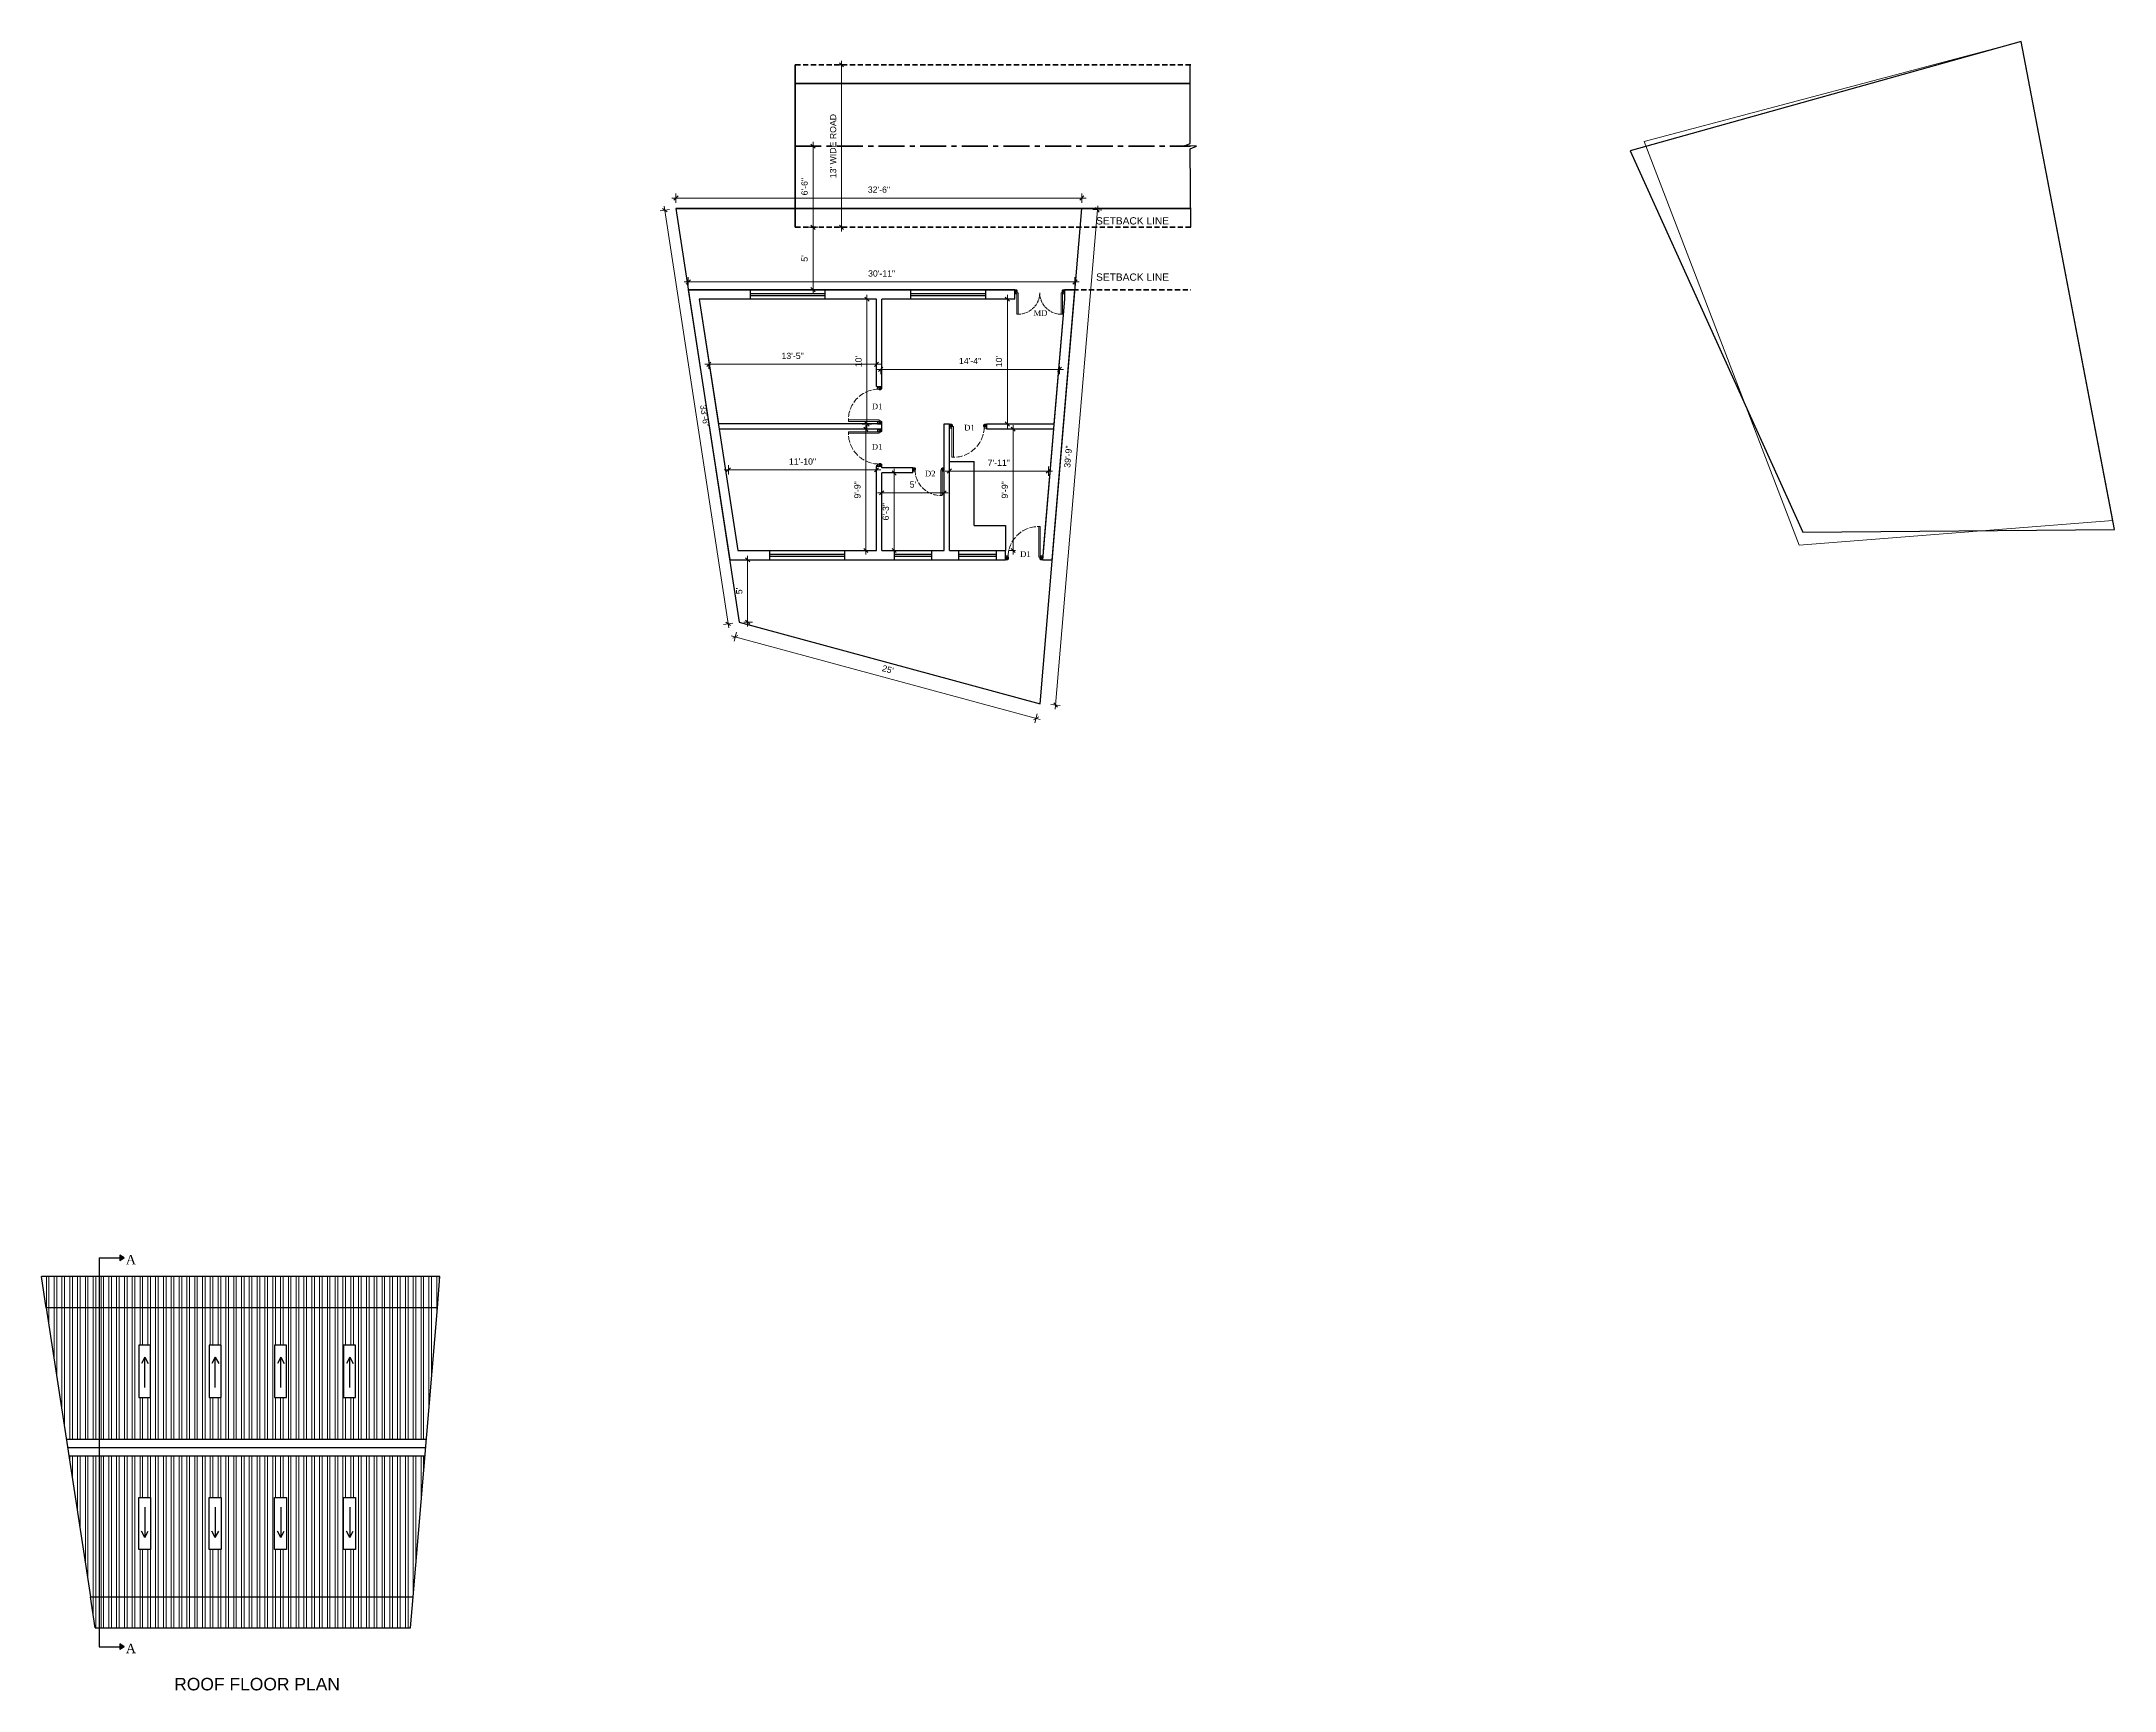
# Model space of a CAD drawing. Header units: inches. Extents: x 40927 to 78083, y -14649 to -3084.
# Drawn here: x 59215 to 61207, y -14334 to -12749 of the extents above; entities that cross this region are included whole.
import ezdxf

# ---------------------------------------------------------------- set-up
doc = ezdxf.new("R2010")
doc.units = ezdxf.units.IN
doc.header["$MEASUREMENT"] = 0
for name, pattern in [('ACAD_ISO02W100', [15, 12, -3]), ('CENTER', [2, 1.25, -0.25, 0.25, -0.25]), ('CONTINUA', [0]), ('DASHED2', [0.375, 0.25, -0.125])]:
    doc.linetypes.add(name, pattern=pattern)
for name, color, linetype, lineweight in [('A_Title Text', 105, 'Continuous', 60), ('Dim - internal', 4, 'Continuous', 9), ('DIM_LINE', 165, 'Continuous', 15), ('Door-window', 150, 'Continuous', 9), ('ELE1', 3, 'Continuous', 9), ('ELEVATION', 6, 'Continuous', 30), ('hatch', 30, 'Continuous', 5), ('WALL', 240, 'Continuous', 30)]:
    doc.layers.add(name, color=color, linetype=linetype, lineweight=lineweight)
doc.layers.add('PDF_Boundary', color=7, linetype='Continuous')
doc.layers.add('PDF_Text', color=7, linetype='Continuous')
doc.styles.add('Arial', font='arial.ttf')
doc.styles.add('PDF Arial', font='arial.ttf')
doc.styles.get("Standard").update_dxf_attribs({"font": 'times.ttf'})
doc.dimstyles.new('Sudeep', dxfattribs={"dimtxt": 6, "dimasz": 4, "dimexe": 4.5, "dimexo": 4.5, "dimgap": 5, "dimtad": 1, "dimdec": 0, "dimlunit": 4, "dimtxsty": 'Arial', "dimblk": 'OBLIQUE', "dimcen": 250, "dimdle": 4, "dimclrd": 86, "dimclre": 5, "dimclrt": 1, "dimadec": 0, "dimazin": 0, "dimtfac": 1, "dimtdec": 0, "dimtix": 1, "dimtmove": 1, "dimatfit": 3, "dimldrblk": 'OBLIQUE', "dimfxl": 4.5, "dimfxlon": 1, "dimfrac": 2, "dimlwd": 15, "dimlwe": 13, "dimarcsym": 0})

# ---------------------------------------------------------------- blocks, each defined once
blk = doc.blocks.new('_Oblique')
at = {"color": 0, "linetype": 'ByBlock', "lineweight": -2}
blk.add_line((-0.5, -0.5), (0.5, 0.5), dxfattribs=at)
blk = doc.blocks.new('*D966')
at = {"layer": 'A_Title Text', "color": 5, "lineweight": 13, "transparency": 16777216}
for p, q in [((60011.9, -13121.8), (60002.9, -13121.8)), ((60011.9, -13238.3), (60002.9, -13238.3))]:
    blk.add_line(p, q, dxfattribs=at)
at = {"layer": 'A_Title Text', "color": 86, "lineweight": 15, "transparency": 16777216}
blk.add_line((60007.4, -13242.3), (60007.4, -13117.8), dxfattribs=at)
at = {"layer": 'Defpoints', "color": 0, "transparency": 16777216}
for p in [(60007.4, -13121.8), (60017.6, -13121.8), (60017.6, -13238.3)]:
    blk.add_point(p, dxfattribs=at)
at = {"layer": 'A_Title Text', "color": 86, "lineweight": 15, "transparency": 16777216, "xscale": 4, "yscale": 4, "zscale": 4}
for p, rotation in [((60007.4, -13121.8), 90), ((60007.4, -13238.3), 270)]:
    blk.add_blockref('_Oblique', p, dxfattribs=dict(at, rotation=rotation))
at = {"layer": 'A_Title Text', "color": 1, "transparency": 16777216, "insert": (59999.3, -13180.1), "char_height": 6, "attachment_point": 5, "rotation": 90, "style": 'Arial'}
blk.add_mtext('9\'-9"', dxfattribs=at)
blk = doc.blocks.new('*D967')
at = {"layer": 'A_Title Text', "color": 86, "lineweight": 15, "transparency": 16777216}
blk.add_line((59956.6, -12923.8), (59956.6, -12991.8), dxfattribs=at)
at = {"layer": 'A_Title Text', "color": 5, "lineweight": 13, "transparency": 16777216}
for p, q in [((59952.1, -12927.8), (59961.1, -12927.8)), ((59952.1, -12987.8), (59961.1, -12987.8))]:
    blk.add_line(p, q, dxfattribs=at)
at = {"layer": 'Defpoints', "color": 0, "transparency": 16777216}
for p in [(59939.6, -12927.8), (59939.6, -12987.8), (59956.6, -12987.8)]:
    blk.add_point(p, dxfattribs=at)
at = {"layer": 'A_Title Text', "color": 86, "lineweight": 15, "transparency": 16777216, "xscale": 4, "yscale": 4, "zscale": 4}
for p, rotation in [((59956.6, -12927.8), 90), ((59956.6, -12987.8), 270)]:
    blk.add_blockref('_Oblique', p, dxfattribs=dict(at, rotation=rotation))
at = {"layer": 'A_Title Text', "color": 1, "transparency": 16777216, "insert": (59948.5, -12957.8), "char_height": 6, "attachment_point": 5, "rotation": 90, "style": 'Arial'}
blk.add_mtext("5'", dxfattribs=at)
blk = doc.blocks.new('*D968')
at = {"layer": 'A_Title Text', "color": 86, "lineweight": 15, "transparency": 16777216}
blk.add_line((59893.8, -13311.2), (59893.8, -13243.3), dxfattribs=at)
at = {"layer": 'A_Title Text', "color": 5, "lineweight": 13, "transparency": 16777216}
for p, q in [((59890.2, -13247.3), (59898.3, -13247.3)), ((59890.2, -13307.2), (59898.3, -13307.2))]:
    blk.add_line(p, q, dxfattribs=at)
at = {"layer": 'Defpoints', "color": 0, "transparency": 16777216}
for p in [(59885.7, -13247.3), (59893.8, -13247.3), (59885.7, -13307.2)]:
    blk.add_point(p, dxfattribs=at)
at = {"layer": 'A_Title Text', "color": 86, "lineweight": 15, "transparency": 16777216, "xscale": 4, "yscale": 4, "zscale": 4}
for p, rotation in [((59893.8, -13247.3), 90), ((59893.8, -13307.2), 270)]:
    blk.add_blockref('_Oblique', p, dxfattribs=dict(at, rotation=rotation))
at = {"layer": 'A_Title Text', "color": 1, "transparency": 16777216, "insert": (59885.8, -13277.2), "char_height": 6, "attachment_point": 5, "rotation": 90, "style": 'Arial'}
blk.add_mtext("5'", dxfattribs=at)
blk = doc.blocks.new('*D969')
at = {"layer": 'A_Title Text', "color": 86, "lineweight": 15, "transparency": 16777216}
blk.add_line((59871.3, -13160.9), (60021.6, -13160.9), dxfattribs=at)
at = {"layer": 'A_Title Text', "color": 5, "lineweight": 13, "transparency": 16777216}
for p, q in [((59875.3, -13165.4), (59875.3, -13156.4)), ((60017.6, -13165.4), (60017.6, -13156.4))]:
    blk.add_line(p, q, dxfattribs=at)
at = {"layer": 'Defpoints', "color": 0, "transparency": 16777216}
for p in [(60017.6, -13160.9), (59875.3, -13180.1), (60017.6, -13180.1)]:
    blk.add_point(p, dxfattribs=at)
at = {"layer": 'A_Title Text', "color": 86, "lineweight": 15, "transparency": 16777216, "xscale": 4, "yscale": 4, "zscale": 4, "rotation": 180}
blk.add_blockref('_Oblique', (59875.3, -13160.9), dxfattribs=at)
at = {"layer": 'A_Title Text', "color": 86, "lineweight": 15, "transparency": 16777216, "xscale": 4, "yscale": 4, "zscale": 4}
blk.add_blockref('_Oblique', (60017.6, -13160.9), dxfattribs=at)
at = {"layer": 'A_Title Text', "color": 1, "transparency": 16777216, "insert": (59946.5, -13152.9), "char_height": 6, "attachment_point": 5, "style": 'Arial'}
blk.add_mtext('11\'-10"', dxfattribs=at)
blk = doc.blocks.new('*D970')
at = {"layer": 'A_Title Text', "color": 86, "lineweight": 15, "transparency": 16777216}
blk.add_line((60186.7, -13162), (60083.6, -13162), dxfattribs=at)
at = {"layer": 'A_Title Text', "color": 5, "lineweight": 13, "transparency": 16777216}
for p, q in [((60087.6, -13166.5), (60087.6, -13157.5)), ((60182.7, -13166.5), (60182.7, -13157.5))]:
    blk.add_line(p, q, dxfattribs=at)
at = {"layer": 'Defpoints', "color": 0, "transparency": 16777216}
for p in [(60087.6, -13162), (60087.6, -13180.1), (60182.7, -13184.6)]:
    blk.add_point(p, dxfattribs=at)
at = {"layer": 'A_Title Text', "color": 86, "lineweight": 15, "transparency": 16777216, "xscale": 4, "yscale": 4, "zscale": 4, "rotation": 180}
blk.add_blockref('_Oblique', (60087.6, -13162), dxfattribs=at)
at = {"layer": 'A_Title Text', "color": 86, "lineweight": 15, "transparency": 16777216, "xscale": 4, "yscale": 4, "zscale": 4}
blk.add_blockref('_Oblique', (60182.7, -13162), dxfattribs=at)
at = {"layer": 'A_Title Text', "color": 1, "transparency": 16777216, "insert": (60135.1, -13154), "char_height": 6, "attachment_point": 5, "style": 'Arial'}
blk.add_mtext('7\'-11"', dxfattribs=at)
blk = doc.blocks.new('*D971')
at = {"layer": 'A_Title Text', "color": 5, "lineweight": 13, "transparency": 16777216}
for p, q in [((60151.3, -13121.8), (60144.4, -13121.8)), ((60151.3, -13238.3), (60144.4, -13238.3))]:
    blk.add_line(p, q, dxfattribs=at)
at = {"layer": 'A_Title Text', "color": 86, "lineweight": 15, "transparency": 16777216}
blk.add_line((60148.9, -13117.8), (60148.9, -13242.3), dxfattribs=at)
at = {"layer": 'Defpoints', "color": 0, "transparency": 16777216}
for p in [(60155.8, -13121.8), (60148.9, -13238.3), (60155.8, -13238.3)]:
    blk.add_point(p, dxfattribs=at)
at = {"layer": 'A_Title Text', "color": 86, "lineweight": 15, "transparency": 16777216, "xscale": 4, "yscale": 4, "zscale": 4}
for p, rotation in [((60148.9, -13121.8), 90), ((60148.9, -13238.3), 270)]:
    blk.add_blockref('_Oblique', p, dxfattribs=dict(at, rotation=rotation))
at = {"layer": 'A_Title Text', "color": 1, "transparency": 16777216, "insert": (60140.9, -13180.1), "char_height": 6, "attachment_point": 5, "rotation": 90, "style": 'Arial'}
blk.add_mtext('9\'-9"', dxfattribs=at)
blk = doc.blocks.new('*D972')
at = {"layer": 'A_Title Text', "color": 5, "lineweight": 13, "transparency": 16777216}
for p, q in [((60012.9, -12996.8), (60003.9, -12996.8)), ((60012.9, -13116.8), (60003.9, -13116.8))]:
    blk.add_line(p, q, dxfattribs=at)
at = {"layer": 'A_Title Text', "color": 86, "lineweight": 15, "transparency": 16777216}
blk.add_line((60008.4, -13120.8), (60008.4, -12992.8), dxfattribs=at)
at = {"layer": 'Defpoints', "color": 0, "transparency": 16777216}
for p in [(60008.4, -12996.8), (60017.6, -12996.8), (60017.6, -13116.8)]:
    blk.add_point(p, dxfattribs=at)
at = {"layer": 'A_Title Text', "color": 86, "lineweight": 15, "transparency": 16777216, "xscale": 4, "yscale": 4, "zscale": 4}
for p, rotation in [((60008.4, -12996.8), 90), ((60008.4, -13116.8), 270)]:
    blk.add_blockref('_Oblique', p, dxfattribs=dict(at, rotation=rotation))
at = {"layer": 'A_Title Text', "color": 1, "transparency": 16777216, "insert": (60000.3, -13056.8), "char_height": 6, "attachment_point": 5, "rotation": 90, "style": 'Arial'}
blk.add_mtext("10'", dxfattribs=at)
blk = doc.blocks.new('*D973')
at = {"layer": 'A_Title Text', "color": 86, "lineweight": 15, "transparency": 16777216}
blk.add_line((59852.5, -13059.4), (60021.6, -13059.4), dxfattribs=at)
at = {"layer": 'A_Title Text', "color": 5, "lineweight": 13, "transparency": 16777216}
for p, q in [((59856.5, -13059.4), (59856.5, -13063.9)), ((60017.6, -13059.4), (60017.6, -13063.9))]:
    blk.add_line(p, q, dxfattribs=at)
at = {"layer": 'Defpoints', "color": 0, "transparency": 16777216}
for p in [(59856.5, -13056.8), (60017.6, -13056.8), (60017.6, -13059.4)]:
    blk.add_point(p, dxfattribs=at)
at = {"layer": 'A_Title Text', "color": 86, "lineweight": 15, "transparency": 16777216, "xscale": 4, "yscale": 4, "zscale": 4, "rotation": 180}
blk.add_blockref('_Oblique', (59856.5, -13059.4), dxfattribs=at)
at = {"layer": 'A_Title Text', "color": 86, "lineweight": 15, "transparency": 16777216, "xscale": 4, "yscale": 4, "zscale": 4}
blk.add_blockref('_Oblique', (60017.6, -13059.4), dxfattribs=at)
at = {"layer": 'A_Title Text', "color": 1, "transparency": 16777216, "insert": (59937, -13051.4), "char_height": 6, "attachment_point": 5, "style": 'Arial'}
blk.add_mtext('13\'-5"', dxfattribs=at)
blk = doc.blocks.new('*D974')
at = {"layer": 'A_Title Text', "color": 86, "lineweight": 15, "transparency": 16777216}
blk.add_line((60212.3, -12980.3), (59832.8, -12980.3), dxfattribs=at)
at = {"layer": 'A_Title Text', "color": 5, "lineweight": 13, "transparency": 16777216}
for p, q in [((59836.8, -12983.3), (59836.8, -12975.8)), ((60208.3, -12983.3), (60208.3, -12975.8))]:
    blk.add_line(p, q, dxfattribs=at)
at = {"layer": 'Defpoints', "color": 0, "transparency": 16777216}
for p in [(59836.8, -12980.3), (59836.8, -12987.8), (60208.3, -12987.8)]:
    blk.add_point(p, dxfattribs=at)
at = {"layer": 'A_Title Text', "color": 86, "lineweight": 15, "transparency": 16777216, "xscale": 4, "yscale": 4, "zscale": 4, "rotation": 180}
blk.add_blockref('_Oblique', (59836.8, -12980.3), dxfattribs=at)
at = {"layer": 'A_Title Text', "color": 86, "lineweight": 15, "transparency": 16777216, "xscale": 4, "yscale": 4, "zscale": 4}
blk.add_blockref('_Oblique', (60208.3, -12980.3), dxfattribs=at)
at = {"layer": 'A_Title Text', "color": 1, "transparency": 16777216, "insert": (60022.5, -12972.2), "char_height": 6, "attachment_point": 5, "style": 'Arial'}
blk.add_mtext('30\'-11"', dxfattribs=at)
blk = doc.blocks.new('*D975')
at = {"layer": 'A_Title Text', "color": 86, "lineweight": 15, "transparency": 16777216}
blk.add_line((60017.6, -13064.3), (60197.4, -13064.3), dxfattribs=at)
at = {"layer": 'A_Title Text', "color": 5, "lineweight": 13, "transparency": 16777216}
for p, q in [((60021.6, -13063.9), (60021.6, -13068.8)), ((60193.4, -13061.3), (60193.4, -13068.8))]:
    blk.add_line(p, q, dxfattribs=at)
at = {"layer": 'Defpoints', "color": 0, "transparency": 16777216}
for p in [(60021.6, -13059.4), (60193.4, -13056.8), (60193.4, -13064.3)]:
    blk.add_point(p, dxfattribs=at)
at = {"layer": 'A_Title Text', "color": 86, "lineweight": 15, "transparency": 16777216, "xscale": 4, "yscale": 4, "zscale": 4, "rotation": 180}
blk.add_blockref('_Oblique', (60021.6, -13064.3), dxfattribs=at)
at = {"layer": 'A_Title Text', "color": 86, "lineweight": 15, "transparency": 16777216, "xscale": 4, "yscale": 4, "zscale": 4}
blk.add_blockref('_Oblique', (60193.4, -13064.3), dxfattribs=at)
at = {"layer": 'A_Title Text', "color": 1, "transparency": 16777216, "insert": (60107.5, -13056.3), "char_height": 6, "attachment_point": 5, "style": 'Arial'}
blk.add_mtext('14\'-4"', dxfattribs=at)
blk = doc.blocks.new('*D976')
at = {"layer": 'A_Title Text', "color": 5, "lineweight": 13, "transparency": 16777216}
for p, q in [((60138.8, -12996.8), (60147.8, -12996.8)), ((60138.8, -13116.8), (60147.8, -13116.8))]:
    blk.add_line(p, q, dxfattribs=at)
at = {"layer": 'A_Title Text', "color": 86, "lineweight": 15, "transparency": 16777216}
blk.add_line((60143.3, -13120.8), (60143.3, -12992.8), dxfattribs=at)
at = {"layer": 'Defpoints', "color": 0, "transparency": 16777216}
for p in [(60022.6, -12996.8), (60143.3, -12996.8), (60022.6, -13116.8)]:
    blk.add_point(p, dxfattribs=at)
at = {"layer": 'A_Title Text', "color": 86, "lineweight": 15, "transparency": 16777216, "xscale": 4, "yscale": 4, "zscale": 4}
for p, rotation in [((60143.3, -12996.8), 90), ((60143.3, -13116.8), 270)]:
    blk.add_blockref('_Oblique', p, dxfattribs=dict(at, rotation=rotation))
at = {"layer": 'A_Title Text', "color": 1, "transparency": 16777216, "insert": (60135.3, -13056.8), "char_height": 6, "attachment_point": 5, "rotation": 90, "style": 'Arial'}
blk.add_mtext("10'", dxfattribs=at)
blk = doc.blocks.new('*D977')
at = {"layer": 'A_Title Text', "color": 5, "lineweight": 13, "transparency": 16777216}
for p, q in [((60030.1, -13163.8), (60039.1, -13163.8)), ((60030.1, -13238.3), (60039.1, -13238.3))]:
    blk.add_line(p, q, dxfattribs=at)
at = {"layer": 'A_Title Text', "color": 86, "lineweight": 15, "transparency": 16777216}
blk.add_line((60034.6, -13242.3), (60034.6, -13159.8), dxfattribs=at)
at = {"layer": 'Defpoints', "color": 0, "transparency": 16777216}
for p in [(60022.6, -13163.8), (60034.6, -13163.8), (60022.6, -13238.3)]:
    blk.add_point(p, dxfattribs=at)
at = {"layer": 'A_Title Text', "color": 86, "lineweight": 15, "transparency": 16777216, "xscale": 4, "yscale": 4, "zscale": 4}
for p, rotation in [((60034.6, -13163.8), 90), ((60034.6, -13238.3), 270)]:
    blk.add_blockref('_Oblique', p, dxfattribs=dict(at, rotation=rotation))
at = {"layer": 'A_Title Text', "color": 1, "transparency": 16777216, "insert": (60026.5, -13201.1), "char_height": 6, "attachment_point": 5, "rotation": 90, "style": 'Arial'}
blk.add_mtext('6\'-3"', dxfattribs=at)
blk = doc.blocks.new('*D978')
at = {"layer": 'A_Title Text', "color": 86, "lineweight": 15, "transparency": 16777216}
blk.add_line((60086.6, -13183), (60018.6, -13183), dxfattribs=at)
at = {"layer": 'A_Title Text', "color": 5, "lineweight": 13, "transparency": 16777216}
for p, q in [((60022.6, -13178.5), (60022.6, -13187.5)), ((60082.6, -13178.5), (60082.6, -13187.5))]:
    blk.add_line(p, q, dxfattribs=at)
at = {"layer": 'Defpoints', "color": 0, "transparency": 16777216}
for p in [(60022.6, -13163.8), (60082.6, -13163.8), (60022.6, -13183)]:
    blk.add_point(p, dxfattribs=at)
at = {"layer": 'A_Title Text', "color": 86, "lineweight": 15, "transparency": 16777216, "xscale": 4, "yscale": 4, "zscale": 4, "rotation": 180}
blk.add_blockref('_Oblique', (60022.6, -13183), dxfattribs=at)
at = {"layer": 'A_Title Text', "color": 86, "lineweight": 15, "transparency": 16777216, "xscale": 4, "yscale": 4, "zscale": 4}
blk.add_blockref('_Oblique', (60082.6, -13183), dxfattribs=at)
at = {"layer": 'A_Title Text', "color": 1, "transparency": 16777216, "insert": (60052.6, -13175), "char_height": 6, "attachment_point": 5, "style": 'Arial'}
blk.add_mtext("5'", dxfattribs=at)
blk = doc.blocks.new('*D980')
at = {"layer": 'A_Title Text', "color": 86, "lineweight": 15, "transparency": 16777216}
blk.add_line((59956.6, -12845.8), (59956.6, -12931.8), dxfattribs=at)
at = {"layer": 'A_Title Text', "color": 5, "lineweight": 13, "transparency": 16777216}
for p, q in [((59961.1, -12849.8), (59952.1, -12849.8)), ((59961.1, -12927.8), (59952.1, -12927.8))]:
    blk.add_line(p, q, dxfattribs=at)
at = {"layer": 'Defpoints', "color": 0, "transparency": 16777216}
for p in [(60129.4, -12849.8), (59956.6, -12927.8), (60129.4, -12927.8)]:
    blk.add_point(p, dxfattribs=at)
at = {"layer": 'A_Title Text', "color": 86, "lineweight": 15, "transparency": 16777216, "xscale": 4, "yscale": 4, "zscale": 4}
for p, rotation in [((59956.6, -12849.8), 90), ((59956.6, -12927.8), 270)]:
    blk.add_blockref('_Oblique', p, dxfattribs=dict(at, rotation=rotation))
at = {"layer": 'A_Title Text', "color": 1, "transparency": 16777216, "insert": (59948.5, -12888.8), "char_height": 6, "attachment_point": 5, "rotation": 90, "style": 'Arial'}
blk.add_mtext('6\'-6"', dxfattribs=at)
blk = doc.blocks.new('*D981')
at = {"layer": 'A_Title Text', "color": 5, "lineweight": 13, "transparency": 16777216}
for p, q in [((59988.5, -12771.8), (59979.5, -12771.8)), ((59988.5, -12927.8), (59979.5, -12927.8))]:
    blk.add_line(p, q, dxfattribs=at)
at = {"layer": 'A_Title Text', "color": 86, "lineweight": 15, "transparency": 16777216}
blk.add_line((59984, -12931.8), (59984, -12767.8), dxfattribs=at)
at = {"layer": 'Defpoints', "color": 0, "transparency": 16777216}
for p in [(59984, -12771.8), (60129.5, -12771.8), (60129.5, -12927.8)]:
    blk.add_point(p, dxfattribs=at)
at = {"layer": 'A_Title Text', "color": 86, "lineweight": 15, "transparency": 16777216, "xscale": 4, "yscale": 4, "zscale": 4}
for p, rotation in [((59984, -12771.8), 90), ((59984, -12927.8), 270)]:
    blk.add_blockref('_Oblique', p, dxfattribs=dict(at, rotation=rotation))
at = {"layer": 'A_Title Text', "color": 1, "transparency": 16777216, "insert": (59975.9, -12849.8), "char_height": 6, "attachment_point": 5, "rotation": 90, "style": 'Arial'}
blk.add_mtext("13' WIDE ROAD", dxfattribs=at)
blk = doc.blocks.new("D 3'")
at = {"layer": 'Door-window', "linetype": 'Continuous', "ltscale": 0.25}
for p, q in [((3749.6, -16741), (3749.6, -16711.5)), ((3751.1, -16711.5), (3749.6, -16711.5)), ((3751.1, -16741), (3751.1, -16711.5)), ((3747.1, -16743.5), (3747.1, -16739.5)), ((3747.1, -16739.5), (3749.6, -16739.5)), ((3747.1, -16743.5), (3749.1, -16743.5)), ((3749.1, -16743.5), (3750.1, -16742.5)), ((3749.6, -16741), (3751.1, -16741)), ((3750.1, -16742.5), (3750.1, -16741)), ((3780.1, -16742.5), (3780.1, -16741)), ((3780.6, -16741), (3780.1, -16741)), ((3781.1, -16743.5), (3780.1, -16742.5)), ((3783.1, -16739.5), (3780.6, -16739.5)), ((3780.6, -16739.5), (3780.6, -16741)), ((3783.1, -16743.5), (3781.1, -16743.5)), ((3783.1, -16743.5), (3783.1, -16739.5))]:
    blk.add_line(p, q, dxfattribs=at)
at = {"layer": 'Door-window', "linetype": 'ACAD_ISO02W100', "ltscale": 0.5}
blk.add_arc((3751.1, -16741), 29.5, 0, 90, dxfattribs=at)
at = {"layer": 'hatch', "color": 8}
for p, q in [((3747.1, -16743.5), (3748.2, -16739.5)), ((3747.1, -16743.5), (3749.6, -16740.4)), ((3747.1, -16743.5), (3750.1, -16741.2)), ((3783.1, -16743.5), (3780.1, -16741.2)), ((3783.1, -16743.5), (3780.6, -16740.4)), ((3783.1, -16743.5), (3782.1, -16739.5))]:
    blk.add_line(p, q, dxfattribs=at)
for centre, radius, start, end in [((3747.4, -16743.6), 2.93, 20.9872, 95.0825), ((3747.4, -16743.6), 1.42, 5.1372, 101.4864), ((3782.9, -16743.6), 2.93, 84.9175, 159.0128), ((3782.9, -16743.6), 1.42, 78.5136, 174.8628)]:
    blk.add_arc(centre, radius, start, end, dxfattribs=at)
blk = doc.blocks.new('A$C6FA92B9D')
at = {"layer": 'Door-window', "linetype": 'Continuous', "ltscale": 0.25}
for p, q in [((20.8, 46), (0, 46)), ((0, 44.8), (0, 46)), ((20.8, 44.8), (0, 44.8)), ((19.6, 48), (19.6, 46)), ((23.6, 48), (19.6, 48)), ((23.6, 48), (19.6, 48)), ((19.6, 46), (20.8, 46)), ((20.8, 46), (20.8, 45.6)), ((20.8, 46), (20.8, 44.8)), ((22.8, 45.6), (20.8, 45.6)), ((23.6, 46.4), (22.8, 45.6)), ((23.6, 48), (23.6, 46.4)), ((20.8, 3.2), (0, 3.2)), ((0, 3.2), (0, 2)), ((20.8, 2), (0, 2)), ((19.6, 2), (20.8, 2)), ((19.6, 0), (19.6, 2)), ((23.6, 0), (19.6, 0)), ((23.6, 0), (19.6, 0)), ((20.8, 2), (20.8, 3.2)), ((20.8, 2), (20.8, 2.4)), ((22.8, 2.4), (20.8, 2.4)), ((23.6, 1.6), (22.8, 2.4)), ((23.6, 0), (23.6, 1.6))]:
    blk.add_line(p, q, dxfattribs=at)
at = {"layer": 'Door-window', "linetype": 'ACAD_ISO02W100', "ltscale": 0.25}
for centre, start, end in [((20.8, 44.8), 180, 270), ((20.8, 3.2), 90, 180)]:
    blk.add_arc(centre, 20.8, start, end, dxfattribs=at)
at = {"layer": 'hatch', "color": 8}
for p, q in [((23.6, 48), (19.6, 46.9)), ((23.6, 48), (20.8, 45.7)), ((23.6, 48), (21.8, 45.6)), ((23.6, 0), (19.6, 1.1)), ((23.6, 0), (20.8, 2.3)), ((23.6, 0), (21.8, 2.4))]:
    blk.add_line(p, q, dxfattribs=at)
for centre, radius, start, end in [((23.7, 47.8), 2.35, 174.9175, 249.0128), ((23.7, 47.8), 1.13, 168.5136, 264.8628), ((23.7, 0.2), 2.35, 110.9872, 185.0825), ((23.7, 0.2), 1.13, 95.1372, 191.4864)]:
    blk.add_arc(centre, radius, start, end, dxfattribs=at)
blk = doc.blocks.new('*D982')
at = {"layer": 'A_Title Text', "color": 86, "lineweight": 15, "transparency": 16777216}
blk.add_line((59878, -13320.2), (60174.8, -13400.6), dxfattribs=at)
at = {"layer": 'A_Title Text', "color": 5, "lineweight": 13, "transparency": 16777216}
for p, q in [((59883.1, -13316.9), (59880.7, -13325.6)), ((60172.1, -13395.3), (60169.8, -13403.9))]:
    blk.add_line(p, q, dxfattribs=at)
at = {"layer": 'Defpoints', "color": 0, "transparency": 16777216}
for p in [(59885.7, -13307.2), (60171, -13399.6), (60174.8, -13385.5)]:
    blk.add_point(p, dxfattribs=at)
at = {"layer": 'A_Title Text', "color": 86, "lineweight": 15, "transparency": 16777216, "xscale": 4, "yscale": 4, "zscale": 4}
for p, rotation in [((59881.9, -13321.3), 164.8399575509016), ((60171, -13399.6), 344.8399575509015)]:
    blk.add_blockref('_Oblique', p, dxfattribs=dict(at, rotation=rotation))
at = {"layer": 'A_Title Text', "color": 1, "transparency": 16777216, "insert": (60028.5, -13352.6), "char_height": 6, "attachment_point": 5, "rotation": 344.84, "style": 'Arial'}
blk.add_mtext("25'", dxfattribs=at)
blk = doc.blocks.new('*D983')
at = {"layer": 'A_Title Text', "color": 5, "lineweight": 13, "transparency": 16777216}
for p, q in [((59818.7, -12910.7), (59809.8, -12912.1)), ((59879.5, -13308.1), (59870.6, -13309.5))]:
    blk.add_line(p, q, dxfattribs=at)
at = {"layer": 'A_Title Text', "color": 86, "lineweight": 15, "transparency": 16777216}
blk.add_line((59813.7, -12907.5), (59875.7, -13312.7), dxfattribs=at)
at = {"layer": 'Defpoints', "color": 0, "transparency": 16777216}
for p in [(59824.9, -12909.8), (59875.1, -13308.8), (59885.7, -13307.2)]:
    blk.add_point(p, dxfattribs=at)
at = {"layer": 'A_Title Text', "color": 86, "lineweight": 15, "transparency": 16777216, "xscale": 4, "yscale": 4, "zscale": 4}
for p, rotation in [((59814.3, -12911.4), 98.70344886768218), ((59875.1, -13308.8), 278.7034488676821)]:
    blk.add_blockref('_Oblique', p, dxfattribs=dict(at, rotation=rotation))
at = {"layer": 'A_Title Text', "color": 1, "transparency": 16777216, "insert": (59852.6, -13108.9), "char_height": 6, "attachment_point": 5, "rotation": 278.7034, "style": 'Arial'}
blk.add_mtext('33\'-6"', dxfattribs=at)
blk = doc.blocks.new('*D984')
at = {"layer": 'A_Title Text', "color": 86, "lineweight": 15, "transparency": 16777216}
blk.add_line((60189.3, -13390.7), (60230.1, -12907.1), dxfattribs=at)
at = {"layer": 'A_Title Text', "color": 5, "lineweight": 13, "transparency": 16777216}
for p, q in [((60225.3, -12910.7), (60234.2, -12911.4)), ((60185.2, -13386.4), (60194.2, -13387.1))]:
    blk.add_line(p, q, dxfattribs=at)
at = {"layer": 'Defpoints', "color": 0, "transparency": 16777216}
for p in [(60214.9, -12909.8), (60229.7, -12911), (60174.8, -13385.5)]:
    blk.add_point(p, dxfattribs=at)
at = {"layer": 'A_Title Text', "color": 86, "lineweight": 15, "transparency": 16777216, "xscale": 4, "yscale": 4, "zscale": 4}
for p, rotation in [((60229.7, -12911), 85.18472226389899), ((60189.7, -13386.7), 265.184722263899)]:
    blk.add_blockref('_Oblique', p, dxfattribs=dict(at, rotation=rotation))
at = {"layer": 'A_Title Text', "color": 1, "transparency": 16777216, "insert": (60201.7, -13148.2), "char_height": 6, "attachment_point": 5, "rotation": 85.1847, "style": 'Arial'}
blk.add_mtext('39\'-9"', dxfattribs=at)
blk = doc.blocks.new('*D985')
at = {"layer": 'A_Title Text', "color": 86, "lineweight": 15, "transparency": 16777216}
blk.add_line((59820.9, -12899.7), (60218.9, -12899.7), dxfattribs=at)
at = {"layer": 'A_Title Text', "color": 5, "lineweight": 13, "transparency": 16777216}
for p, q in [((59824.9, -12904.2), (59824.9, -12895.2)), ((60214.9, -12904.2), (60214.9, -12895.2))]:
    blk.add_line(p, q, dxfattribs=at)
at = {"layer": 'Defpoints', "color": 0, "transparency": 16777216}
for p in [(60214.9, -12899.7), (59824.9, -12909.8), (60214.9, -12909.8)]:
    blk.add_point(p, dxfattribs=at)
at = {"layer": 'A_Title Text', "color": 86, "lineweight": 15, "transparency": 16777216, "xscale": 4, "yscale": 4, "zscale": 4, "rotation": 180}
blk.add_blockref('_Oblique', (59824.9, -12899.7), dxfattribs=at)
at = {"layer": 'A_Title Text', "color": 86, "lineweight": 15, "transparency": 16777216, "xscale": 4, "yscale": 4, "zscale": 4}
blk.add_blockref('_Oblique', (60214.9, -12899.7), dxfattribs=at)
at = {"layer": 'A_Title Text', "color": 1, "transparency": 16777216, "insert": (60019.9, -12891.7), "char_height": 6, "attachment_point": 5, "style": 'Arial'}
blk.add_mtext('32\'-6"', dxfattribs=at)

msp = doc.modelspace()

# ---------------------------------------------------------------- hatches: boundary and pattern name
at = {"layer": 'DIM_LINE'}
h = msp.add_hatch(dxfattribs=at)
h.set_pattern_fill('ANSI32', color=256, scale=20, angle=45)
h.paths.add_polyline_path([(59270.74, -13935.98), (59215.29, -13935.98), (59219.88, -13965.98), (59270.74, -13965.98)])
h = msp.add_hatch(dxfattribs=at)
h.set_pattern_fill('ANSI32', color=256, scale=20, angle=45)
h.paths.add_polyline_path([(59598.17, -13935.98), (59270.74, -13935.98), (59270.74, -13965.98), (59595.65, -13965.98)])
h = msp.add_hatch(dxfattribs=at)
h.set_pattern_fill('ANSI32', color=256, scale=20, angle=45)
h.paths.add_polyline_path([(59270.74, -13965.98), (59219.88, -13965.98), (59239.17, -14091.98), (59270.74, -14091.98)])
h = msp.add_hatch(dxfattribs=at)
h.set_pattern_fill('ANSI32', color=256, scale=20, angle=45)
h.paths.add_polyline_path([(59595.65, -13965.98), (59270.74, -13965.98), (59270.74, -14091.98), (59585.03, -14091.98)])
h.paths.add_polyline_path([(59517.08, -14051.94), (59505.62, -14051.94), (59505.62, -14001.69), (59517.08, -14001.69)], flags=16)
h.paths.add_polyline_path([(59450.7, -14051.94), (59439.23, -14051.94), (59439.23, -14001.69), (59450.7, -14001.69)], flags=16)
h.paths.add_polyline_path([(59387.86, -14051.94), (59376.4, -14051.94), (59376.4, -14001.69), (59387.86, -14001.69)], flags=16)
h.paths.add_polyline_path([(59320.19, -14051.94), (59308.73, -14051.94), (59308.73, -14001.69), (59320.19, -14001.69)], flags=16)
h = msp.add_hatch(dxfattribs=at)
h.set_pattern_fill('ANSI32', color=256, scale=20, angle=45)
h.paths.add_polyline_path([(59270.74, -14107.98), (59241.62, -14107.98), (59262.37, -14243.5), (59270.74, -14243.5)])
h = msp.add_hatch(dxfattribs=at)
h.set_pattern_fill('ANSI32', color=256, scale=20, angle=45)
h.paths.add_polyline_path([(59583.68, -14107.98), (59270.74, -14107.98), (59270.74, -14243.5), (59572.27, -14243.5)])
h.paths.add_polyline_path([(59517.08, -14198.27), (59505.62, -14198.27), (59505.62, -14148.02), (59517.08, -14148.02)], flags=16)
h.paths.add_polyline_path([(59450.7, -14198.27), (59439.23, -14198.27), (59439.23, -14148.02), (59450.7, -14148.02)], flags=16)
h.paths.add_polyline_path([(59387.86, -14198.27), (59376.4, -14198.27), (59376.4, -14148.02), (59387.86, -14148.02)], flags=16)
h.paths.add_polyline_path([(59320.19, -14198.27), (59308.73, -14198.27), (59308.73, -14148.02), (59320.19, -14148.02)], flags=16)
h = msp.add_hatch(dxfattribs=at)
h.set_pattern_fill('ANSI32', color=256, scale=20, angle=45)
h.paths.add_polyline_path([(59270.74, -14243.5), (59262.37, -14243.5), (59266.96, -14273.5), (59270.74, -14273.5)])
h = msp.add_hatch(dxfattribs=at)
h.set_pattern_fill('ANSI32', color=256, scale=20, angle=45)
h.paths.add_polyline_path([(59572.27, -14243.5), (59270.74, -14243.5), (59270.74, -14273.5), (59569.74, -14273.5)])
at = {"layer": 'ELEVATION'}
h = msp.add_hatch(dxfattribs=at)
h.set_pattern_fill('ANSI31', color=256)
h.set_pattern_definition([(45, (604.71274, 0), (-0.08838834765, 0.08838834765), [])])
h.paths.add_polyline_path([(59294.74, -13917.98), (59290.7, -13915.32), (59290.7, -13920.64)])
h = msp.add_hatch(dxfattribs=at)
h.set_pattern_fill('ANSI31', color=256)
h.set_pattern_definition([(45, (604.71274, -373.51761), (-0.08838834765, 0.08838834765), [])])
h.paths.add_polyline_path([(59294.74, -14291.5), (59290.7, -14288.83), (59290.7, -14294.16)])

# ---------------------------------------------------------------- linework, layer by layer
at = {"layer": 'ELE1'}
msp.add_line((59939.57, -12909.79), (59824.86, -12909.79), dxfattribs=at)
msp.add_lwpolyline([(60755.18, -12845.32), (61117.35, -12749.28), (61205.42, -13209.4), (60903.94, -13233.34)], close=True, dxfattribs=at)
at = {"layer": 'ELEVATION'}
for p, q in [((60214.86, -12909.79), (59824.86, -12909.79)), ((59824.86, -12909.79), (59885.7, -13307.16)), ((60174.79, -13385.49), (60214.86, -12909.79)), ((59836.8, -12987.79), (60150.5, -12987.79)), ((59847.29, -12996.79), (59865.66, -13116.79)), ((60017.58, -12996.79), (59847.29, -12996.79)), ((59896.43, -12996.79), (59896.43, -12987.79)), ((59896.43, -12991.29), (59968.43, -12991.29)), ((59896.43, -12993.29), (59968.43, -12993.29)), ((59968.43, -12996.79), (59968.43, -12987.79)), ((60017.58, -13080.79), (60017.58, -12996.79)), ((60150.5, -12996.79), (60022.58, -12996.79)), ((60022.58, -13080.79), (60022.58, -12996.79)), ((60050.54, -12996.79), (60050.54, -12987.79)), ((60050.54, -12991.29), (60122.54, -12991.29)), ((60050.54, -12993.29), (60122.54, -12993.29)), ((60122.54, -12996.79), (60122.54, -12987.79)), ((60150.5, -12996.79), (60150.5, -12987.79)), ((60188.39, -13116.79), (60198.5, -12996.79)), ((60198.31, -12987.79), (60198.31, -12996.79)), ((60199.26, -12987.79), (60208.29, -12987.79)), ((60017.58, -13080.79), (60022.58, -13080.79)), ((60022.58, -13116.79), (59865.66, -13116.79)), ((59866.42, -13121.79), (59884.26, -13238.31)), ((60022.58, -13121.79), (59866.42, -13121.79)), ((60022.58, -13121.79), (60022.58, -13116.79)), ((60082.58, -13116.79), (60087.58, -13116.79)), ((60082.58, -13158.79), (60082.58, -13116.79)), ((60087.58, -13121.79), (60087.58, -13116.79)), ((60087.58, -13238.31), (60087.58, -13121.79)), ((60123.58, -13121.79), (60123.58, -13116.79)), ((60123.58, -13116.79), (60188.39, -13116.79)), ((60187.97, -13121.79), (60123.58, -13121.79)), ((60177.4, -13247.31), (60187.97, -13121.79)), ((60017.58, -13238.31), (60017.58, -13157.79)), ((60022.58, -13157.79), (60017.58, -13157.79)), ((60022.58, -13158.79), (60022.58, -13157.79)), ((60052.58, -13158.79), (60022.58, -13158.79)), ((60022.58, -13238.31), (60022.58, -13163.79)), ((60052.58, -13163.79), (60022.58, -13163.79)), ((60052.58, -13163.79), (60052.58, -13158.79)), ((60082.58, -13163.79), (60082.58, -13158.79)), ((60082.58, -13238.31), (60082.58, -13163.79)), ((60087.58, -13152.79), (60111.58, -13152.79)), ((60111.58, -13214.31), (60111.58, -13152.79)), ((60111.58, -13214.31), (60141.4, -13214.31)), ((60141.4, -13214.31), (60141.4, -13238.31)), ((59884.26, -13238.31), (60017.58, -13238.31)), ((59914.92, -13238.31), (59914.92, -13247.31)), ((59914.92, -13241.81), (59986.92, -13241.81)), ((59914.92, -13243.81), (59986.92, -13243.81)), ((59986.92, -13238.31), (59986.92, -13247.31)), ((60022.58, -13238.31), (60082.58, -13238.31)), ((60034.58, -13238.31), (60034.58, -13247.31)), ((60034.58, -13241.81), (60070.58, -13241.81)), ((60034.58, -13243.81), (60070.58, -13243.81)), ((60070.58, -13238.31), (60070.58, -13247.31)), ((60087.58, -13238.31), (60141.4, -13238.31)), ((60096.49, -13238.31), (60096.49, -13247.31)), ((60096.49, -13241.81), (60132.49, -13241.81)), ((60096.49, -13243.81), (60132.49, -13243.81)), ((60132.49, -13238.31), (60132.49, -13247.31)), ((60141.4, -13247.31), (60141.4, -13238.31)), ((59885.7, -13307.16), (60174.79, -13385.49)), ((59270.74, -13917.98), (59270.74, -14291.5)), ((59270.74, -13917.98), (59290.7, -13917.98)), ((59294.74, -13917.98), (59290.7, -13915.32)), ((59290.7, -13915.32), (59290.7, -13920.64)), ((59294.74, -13917.98), (59290.7, -13920.64)), ((59598.17, -13935.98), (59215.29, -13935.98)), ((59219.88, -13965.98), (59215.29, -13935.98)), ((59595.65, -13965.98), (59598.17, -13935.98)), ((59314.67, -14013.33), (59311.45, -14019.56)), ((59314.67, -14042.47), (59314.67, -14013.33)), ((59314.67, -14013.33), (59317.89, -14019.56)), ((59382.34, -14013.33), (59379.12, -14019.56)), ((59382.34, -14042.47), (59382.34, -14013.33)), ((59382.34, -14013.33), (59385.56, -14019.56)), ((59445.18, -14013.33), (59441.96, -14019.56)), ((59445.18, -14042.47), (59445.18, -14013.33)), ((59445.18, -14013.33), (59448.39, -14019.56)), ((59511.56, -14013.33), (59508.34, -14019.56)), ((59511.56, -14042.47), (59511.56, -14013.33)), ((59511.56, -14013.33), (59514.77, -14019.56)), ((59239.17, -14091.98), (59585.03, -14091.98)), ((59240.4, -14099.98), (59584.36, -14099.98)), ((59241.62, -14107.98), (59583.68, -14107.98)), ((59314.67, -14157.49), (59314.67, -14186.63)), ((59382.34, -14157.49), (59382.34, -14186.63)), ((59445.18, -14157.49), (59445.18, -14186.63)), ((59511.56, -14157.49), (59511.56, -14186.63)), ((59314.67, -14186.63), (59311.45, -14180.4)), ((59314.67, -14186.63), (59317.89, -14180.4)), ((59382.34, -14186.63), (59379.12, -14180.4)), ((59382.34, -14186.63), (59385.56, -14180.4)), ((59445.18, -14186.63), (59441.96, -14180.4)), ((59445.18, -14186.63), (59448.39, -14180.4)), ((59511.56, -14186.63), (59508.34, -14180.4)), ((59511.56, -14186.63), (59514.77, -14180.4)), ((59266.96, -14273.5), (59262.37, -14243.5)), ((59569.74, -14273.5), (59572.27, -14243.5)), ((59266.96, -14273.5), (59569.74, -14273.5)), ((59270.74, -14291.5), (59290.7, -14291.5)), ((59294.74, -14291.5), (59290.7, -14288.83)), ((59290.7, -14288.83), (59290.7, -14294.16)), ((59294.74, -14291.5), (59290.7, -14294.16))]:
    msp.add_line(p, q, dxfattribs=at)
for points in [[(61207.1, -13218.15), (61117.35, -12749.28), (60741.81, -12854.5), (60907.59, -13220.72)], [(59572.27, -14243.5), (59595.65, -13965.98), (59219.88, -13965.98), (59262.37, -14243.5)], [(59308.73, -14051.94), (59320.19, -14051.94), (59320.19, -14001.69), (59308.73, -14001.69)], [(59376.4, -14051.94), (59387.86, -14051.94), (59387.86, -14001.69), (59376.4, -14001.69)], [(59439.23, -14051.94), (59450.7, -14051.94), (59450.7, -14001.69), (59439.23, -14001.69)], [(59505.62, -14051.94), (59517.08, -14051.94), (59517.08, -14001.69), (59505.62, -14001.69)], [(59308.73, -14148.02), (59320.19, -14148.02), (59320.19, -14198.27), (59308.73, -14198.27)], [(59376.4, -14148.02), (59387.86, -14148.02), (59387.86, -14198.27), (59376.4, -14198.27)], [(59439.23, -14148.02), (59450.7, -14148.02), (59450.7, -14198.27), (59439.23, -14198.27)], [(59505.62, -14148.02), (59517.08, -14148.02), (59517.08, -14198.27), (59505.62, -14198.27)]]:
    msp.add_lwpolyline(points, close=True, dxfattribs=at)
at = {"layer": 'ELEVATION', "linetype": 'Continuous'}
msp.add_lwpolyline([(60319.48, -12927.79), (60319.04, -12852.54), (60324.98, -12849.92), (60313.67, -12849.67), (60319.04, -12847.3), (60319.04, -12771.79)], dxfattribs=at)
at = {"layer": 'ELEVATION'}
for points in [[(60150.5, -12987.79), (59836.8, -12987.79), (59876.53, -13247.31), (60141.4, -13247.31)], [(60017.58, -12996.79), (59847.29, -12996.79), (59884.26, -13238.31), (60017.58, -13238.31)], [(60150.5, -12996.79), (60022.58, -12996.79)], [(60177.4, -13247.31), (60186.43, -13247.31), (60208.29, -12987.79), (60198.31, -12987.79)], [(60178.16, -13238.31), (60198.5, -12996.79), (60198.31, -12996.79)], [(60022.58, -13238.31), (60082.58, -13238.31)], [(60087.58, -13238.31), (60141.4, -13238.31)]]:
    msp.add_lwpolyline(points, dxfattribs=at)
at = {"layer": 'PDF_Boundary', "lineweight": 40}
for p, q in [((59939.57, -12927.79), (59939.57, -12771.79)), ((59939.57, -12789.79), (60319.04, -12789.79)), ((59824.86, -12909.79), (60319.04, -12909.79))]:
    msp.add_line(p, q, dxfattribs=at)
at = {"layer": 'PDF_Boundary', "linetype": 'DASHED2', "lineweight": 40, "ltscale": 20}
for p, q in [((59939.57, -12771.79), (60319.48, -12771.79)), ((59939.57, -12927.79), (60319.48, -12927.79)), ((59836.8, -12987.79), (60150.5, -12987.79)), ((60199.26, -12987.79), (60319.48, -12987.79))]:
    msp.add_line(p, q, dxfattribs=at)
at = {"layer": 'PDF_Boundary', "linetype": 'CENTER', "lineweight": 40, "ltscale": 20}
msp.add_line((59939.57, -12849.79), (60319.32, -12849.79), dxfattribs=at)

# ---------------------------------------------------------------- block references
at = {"layer": 'Dim - internal', "xscale": -0.9958856808952694, "yscale": 0.9958856808952694, "zscale": 0.9958856808952694, "rotation": 269.9999999999503}
msp.add_blockref('A$C6FA92B9D', (60150.5, -13011.34), dxfattribs=at)
at = {"layer": 'WALL', "linetype": 'CONTINUA', "rotation": 89.99999926628824}
msp.add_blockref("D 3'", (43279.07, -16863.94), dxfattribs=at)
at = {"layer": 'WALL', "linetype": 'CONTINUA', "xscale": -1}
for p, rotation in [((43279.07, -9374.65), 90.00000073371181), ((56340.44, -29860.3), 180.0000007337118), ((63924.54, 3496.2), 7.337118113071028e-07)]:
    msp.add_blockref("D 3'", p, dxfattribs=dict(at, rotation=rotation))
at = {"layer": 'WALL', "xscale": 0.8333333330483583, "yscale": 0.8333333330483583, "zscale": 0.8333333330483583, "rotation": 180}
msp.add_blockref("D 3'", (63205.2, -27111.72), dxfattribs=at)

# ---------------------------------------------------------------- texts
for s, insert, char_height, width, attachment_point in [('{\\fTimes New Roman|b0|i0|c0|p18;MD}', (60168.49, -13007.49), 5.4869, 1396.073, 1), ('{\\fTimes New Roman|b0|i0|c0|p18;D1}', (60013.15, -13097.13), 5.4869, 54.2013, 1), ('{\\fTimes New Roman|b0|i0|c0|p18;D1}', (60101.82, -13117.55), 5.4869, 54.2013, 1), ('{\\fTimes New Roman|b0|i0|c0|p18;D1}', (60013.15, -13141.46), 5.4869, 54.2013, 7), ('{\\fTimes New Roman|b0|i0|c0|p18;D2}', (60064.2, -13167.15), 5.4869, 54.2013, 7), ('{\\fTimes New Roman|b0|i0|c0|p18;D1}', (60155.64, -13239.07), 5.4869, 54.2013, 1), ('A', (59296.31, -13915.22), 9, 10.8456, 1), ('A', (59296.31, -14288.74), 9, 10.8456, 1)]:
    msp.add_mtext(s, dxfattribs=dict(insert=insert, char_height=char_height, width=width, attachment_point=attachment_point))
at = {"layer": 'PDF_Text', "attachment_point": 7, "style": 'PDF Arial'}
for s, insert, char_height in [('SETBACK LINE', (60228.57, -12925.21), 7), ('SETBACK LINE', (60228.57, -12979.27), 7), ('ROOF FLOOR PLAN', (59342.81, -14333.62), 12)]:
    msp.add_mtext(s, dxfattribs=dict(at, insert=insert, char_height=char_height))

# ---------------------------------------------------------------- dimensions: what is measured, and where the dimension line sits
at = {"layer": 'A_Title Text'}
dim = msp.add_linear_dim(base=(59983.98, -12771.79), p1=(60129.53, -12927.79), p2=(60129.53, -12771.79), angle=90, text="13' WIDE ROAD", dimstyle='Sudeep', dxfattribs=at)
dim.commit()
dim.dimension.update_dxf_attribs({"geometry": '*D981', "text_midpoint": (59975.88, -12849.79)})
for base, p1, p2, picture, middle in [((59956.6, -12927.79), (60129.45, -12849.79), (60129.45, -12927.79), '*D980', (59948.53, -12888.79)), ((59956.6, -12987.79), (59939.57, -12927.79), (59939.57, -12987.79), '*D967', (59948.55, -12957.79)), ((60008.37, -12996.79), (60017.58, -13116.79), (60017.58, -12996.79), '*D972', (60000.31, -13056.79)), ((60143.32, -12996.79), (60022.58, -13116.79), (60022.58, -12996.79), '*D976', (60135.26, -13056.79)), ((60007.36, -13121.79), (60017.58, -13238.31), (60017.58, -13121.79), '*D966', (59999.3, -13180.05)), ((60148.92, -13238.31), (60155.78, -13121.79), (60155.78, -13238.31), '*D971', (60140.85, -13180.05)), ((60034.56, -13163.79), (60022.58, -13238.31), (60022.58, -13163.79), '*D977', (60026.49, -13201.05)), ((59893.81, -13247.31), (59885.7, -13307.16), (59885.7, -13247.31), '*D968', (59885.76, -13277.24))]:
    dim = msp.add_linear_dim(base=base, p1=p1, p2=p2, angle=90, dimstyle='Sudeep', dxfattribs=at)
    dim.commit()
    dim.dimension.update_dxf_attribs({"geometry": picture, "text_midpoint": middle})
for base, p1, p2, picture, middle in [((60214.86, -12899.75), (59824.86, -12909.79), (60214.86, -12909.79), '*D985', (60019.86, -12891.68)), ((59836.8, -12980.3), (60208.29, -12987.79), (59836.8, -12987.79), '*D974', (60022.55, -12972.23)), ((60017.58, -13059.43), (59856.47, -13056.79), (60017.58, -13056.79), '*D973', (59937.03, -13051.36)), ((60193.45, -13064.31), (60021.58, -13059.43), (60193.45, -13056.79), '*D975', (60107.51, -13056.29)), ((60017.58, -13160.94), (59875.34, -13180.05), (60017.58, -13180.05), '*D969', (59946.46, -13152.87)), ((60022.58, -13183.03), (60082.58, -13163.79), (60022.58, -13163.79), '*D978', (60052.58, -13174.98)), ((60087.58, -13162.03), (60182.69, -13184.55), (60087.58, -13180.05), '*D970', (60135.13, -13154.02))]:
    dim = msp.add_linear_dim(base=base, p1=p1, p2=p2, dimstyle='Sudeep', dxfattribs=at)
    dim.commit()
    dim.dimension.update_dxf_attribs({"geometry": picture, "text_midpoint": middle})
for p1, p2, distance, picture, middle in [((59824.86, -12909.79), (59885.7, -13307.16), -10.73, '*D983', (59852.65, -13108.88)), ((60174.79, -13385.49), (60214.86, -12909.79), -14.93, '*D984', (60201.67, -13148.22)), ((59885.7, -13307.16), (60174.79, -13385.49), -14.61, '*D982', (60028.53, -13352.65))]:
    dim = msp.add_aligned_dim(p1=p1, p2=p2, distance=distance, dimstyle='Sudeep', dxfattribs=at)
    dim.commit()
    dim.dimension.update_dxf_attribs({"geometry": picture, "text_midpoint": middle})

doc.saveas('drawing.dxf')
